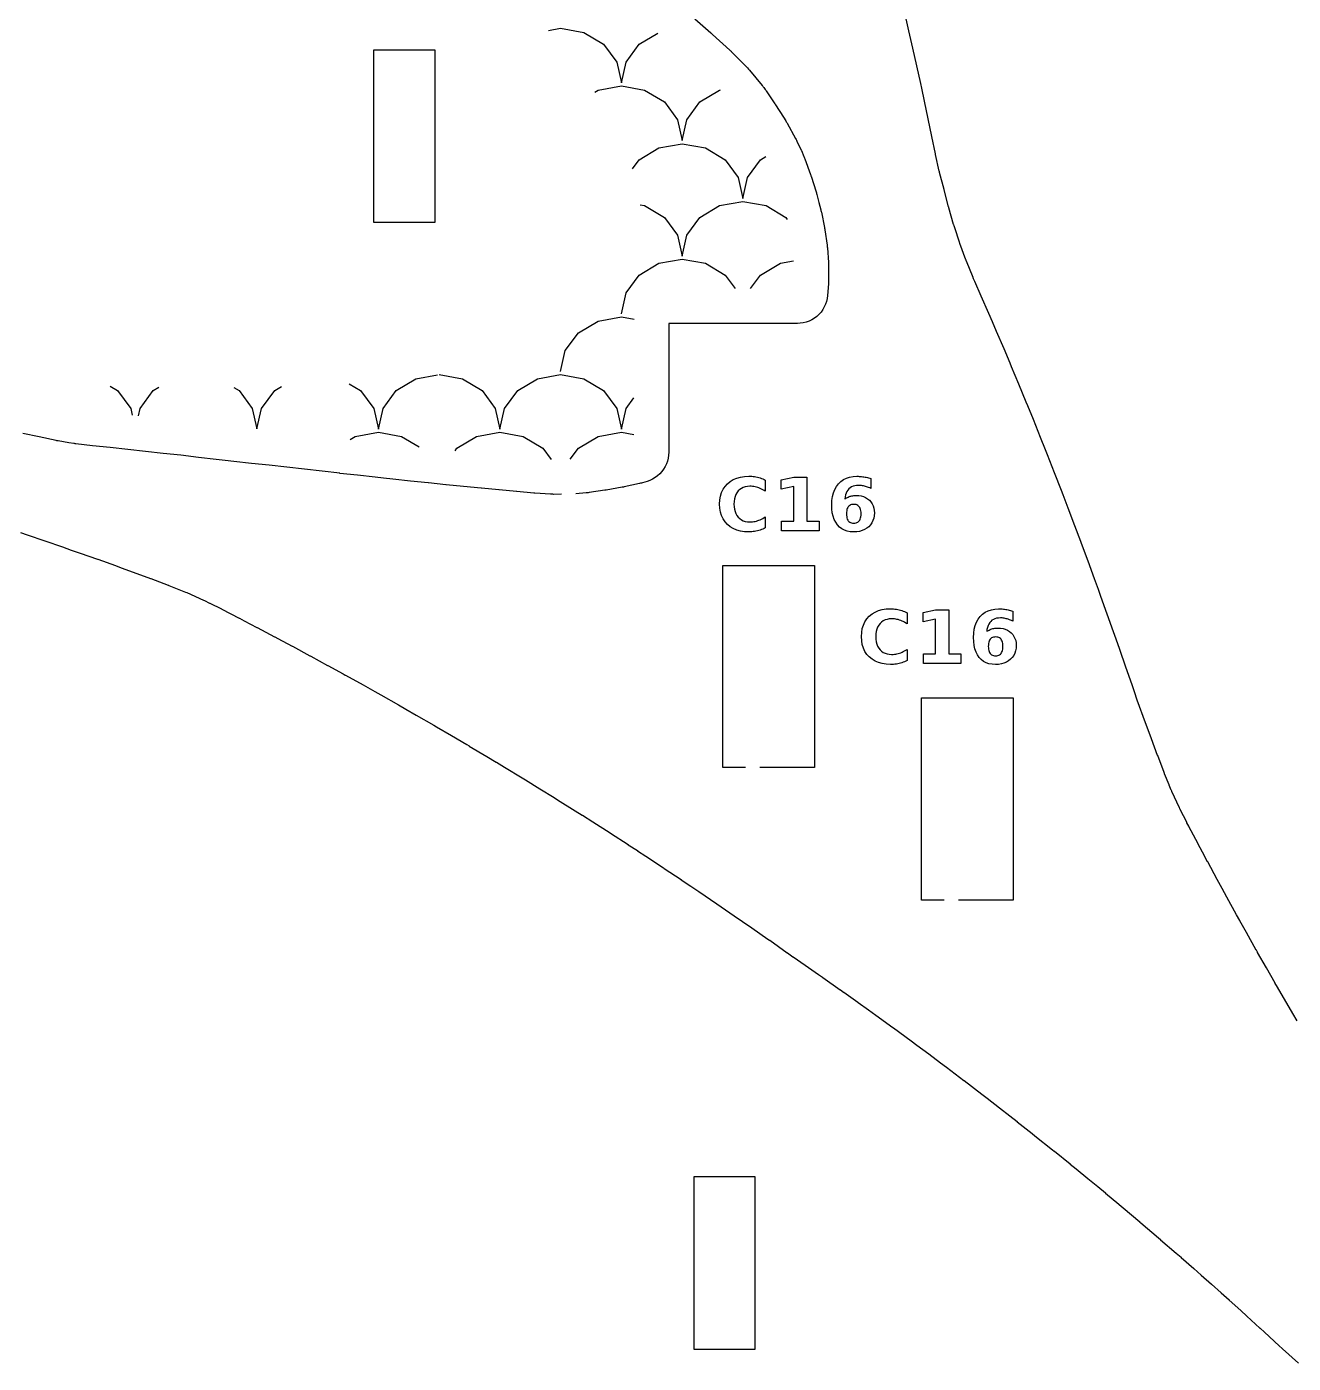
# Model space of a CAD drawing. Header units: millimetres. Extents: x 1 to 293, y 4 to 294.
# Drawn here: x 175.4 to 232.8, y 73.5 to 134 of the extents above; entities that cross this region are included whole.
import ezdxf

# ---------------------------------------------------------------- set-up
doc = ezdxf.new("R2010")
doc.units = ezdxf.units.MM
for name, color, linetype in [('CUT', 1, 'CONTINUOUS'), ('ENGRAVE', 5, 'CONTINUOUS'), ('SCORE', 7, 'CONTINUOUS')]:
    doc.layers.add(name, color=color, linetype=linetype)

msp = doc.modelspace()

# ---------------------------------------------------------------- linework, layer by layer
at = {"layer": 'CUT', "color": 1}
for points in [[(205.6544, 134.3084), (206.3835, 133.6701), (206.3942, 133.6606), (206.4048, 133.6512), (206.4151, 133.6418), (206.4546, 133.6057), (207.2476, 132.8875), (207.2725, 132.8644), (207.295, 132.843), (207.3174, 132.8211), (208.0025, 132.1369), (208.0479, 132.0893), (208.0921, 132.0406), (208.1351, 131.9909), (208.7103, 131.2906), (208.7344, 131.2605), (208.758, 131.23), (208.7811, 131.1992), (208.839, 131.1198), (208.8538, 131.0992), (208.8683, 131.0784), (208.8827, 131.0575), (209.2811, 130.4652), (209.2919, 130.449), (209.3025, 130.4327), (209.313, 130.4163), (209.6671, 129.8553), (209.7718, 129.6915), (209.7938, 129.6557), (209.8153, 129.6197), (209.8362, 129.5833), (210.2178, 128.8941), (210.2393, 128.8537), (210.26, 128.813), (210.2801, 128.772), (210.457, 128.3936), (210.4645, 128.3774), (210.4718, 128.3611), (210.4791, 128.3448), (210.5928, 128.0836), (210.6084, 128.0462), (210.6234, 128.0086), (210.6379, 127.9707), (210.8961, 127.2636), (210.9054, 127.2373), (210.9144, 127.2109), (210.9232, 127.1844), (211.1488, 126.4761), (211.16, 126.439), (211.1707, 126.4018), (211.1808, 126.3643), (211.2737, 126.0012), (211.359, 125.6722), (211.3681, 125.6351), (211.3766, 125.5979), (211.3846, 125.5606), (211.5234, 124.8641), (211.5297, 124.8298), (211.5357, 124.7954), (211.5411, 124.7609), (211.6413, 124.072), (211.6468, 124.0295), (211.6516, 123.987), (211.6557, 123.9443), (211.7087, 123.2859), (211.712, 123.2305), (211.7142, 123.1751), (211.7152, 123.1197), (211.7135, 122.4715), (211.7125, 122.4219), (211.7105, 122.3723), (211.7076, 122.3228), (211.6668, 121.7926), (211.6498, 121.6587), (211.6191, 121.5253), (211.5752, 121.3956), (211.5187, 121.2709), (211.4501, 121.1524), (211.3701, 121.0414), (211.2794, 120.9388), (211.1789, 120.8458), (211.0697, 120.7632), (210.9529, 120.6919), (210.8295, 120.6326), (210.7008, 120.5858), (210.5681, 120.5521), (210.4327, 120.5317), (210.2979, 120.525), (204.475, 120.525), (204.475, 114.692), (204.4684, 114.5585), (204.4484, 114.4243), (204.4153, 114.2928), (204.3694, 114.1652), (204.3112, 114.0428), (204.2412, 113.9267), (204.16, 113.818), (204.0686, 113.7178), (203.9678, 113.6272), (203.8585, 113.5469), (203.7418, 113.4778), (203.6189, 113.4205), (203.4927, 113.3762), (203.2874, 113.3153), (203.2414, 113.3025), (203.1952, 113.2906), (203.1489, 113.2795), (202.4582, 113.1273), (202.429, 113.1212), (202.3998, 113.1154), (202.3704, 113.1099), (201.6356, 112.982), (201.6198, 112.9794), (201.6041, 112.9768), (201.5883, 112.9743), (200.8788, 112.8682), (200.8318, 112.862), (200.7848, 112.8567), (200.7376, 112.8522), (200.2634, 112.8153)], [(232.9298, 88.9618), (232.7371, 89.2876), (232.7354, 89.2905), (232.4607, 89.7576), (232.458, 89.7622), (231.9948, 90.5569), (231.9916, 90.5624), (231.9366, 90.6578), (231.9349, 90.6608), (231.5345, 91.3595), (231.5326, 91.3629), (231.1363, 92.0592), (231.1348, 92.0618), (231.0808, 92.1571), (231.0773, 92.1633), (230.632, 92.9597), (230.6299, 92.9636), (230.3359, 93.4935), (230.3344, 93.4963), (230.1868, 93.7636), (229.7459, 94.5625), (229.7452, 94.5638), (229.5357, 94.9443), (229.5342, 94.9471), (229.3089, 95.3588), (229.3059, 95.3642), (228.8757, 96.1589), (228.8727, 96.1645), (228.7351, 96.4215), (228.7338, 96.4239), (228.4479, 96.9605), (228.4456, 96.9649), (228.026, 97.7597), (228.0231, 97.7652), (227.9382, 97.9278), (227.935, 97.9341), (227.9317, 97.9404), (227.9285, 97.9467), (227.6304, 98.5329), (227.6189, 98.5559), (227.6077, 98.5791), (227.5968, 98.6023), (227.2582, 99.3364), (227.2482, 99.3588), (227.2383, 99.3813), (227.2286, 99.4038), (227.1345, 99.6292), (227.1307, 99.6386), (226.9226, 100.1479), (226.916, 100.1644), (226.9095, 100.1809), (226.9032, 100.1975), (226.6116, 100.9693), (226.6099, 100.9737), (226.3314, 101.7188), (226.3297, 101.7233), (226.3113, 101.7731), (226.0177, 102.5657), (226.0146, 102.5743), (225.7295, 103.3603), (225.726, 103.3701), (225.7226, 103.3799), (225.7191, 103.3897), (225.5297, 103.9385), (225.5291, 103.9403), (225.45, 104.1707), (225.1705, 104.9741), (225.17, 104.9754), (224.8941, 105.7714), (224.7295, 106.2416), (224.6147, 106.5699), (224.3315, 107.3692), (224.0432, 108.1708), (223.9298, 108.4835), (223.7534, 108.9703), (223.4615, 109.7677), (223.1633, 110.5695), (223.13, 110.658), (222.8633, 111.3687), (222.5596, 112.1686), (222.3303, 112.7654), (222.2526, 112.9682), (221.9434, 113.7652), (221.6248, 114.5718), (221.5312, 114.8087), (221.3097, 115.3656), (220.9844, 116.1707), (220.7315, 116.7947), (220.6622, 116.9649), (220.329, 117.7696), (219.9986, 118.5641), (219.9314, 118.7232), (219.6574, 119.3695), (219.3196, 120.1642), (219.1318, 120.5994), (218.9725, 120.9673), (218.6257, 121.7632), (218.3318, 122.4275), (218.2801, 122.5446), (218.2725, 122.562), (218.2651, 122.5795), (218.2578, 122.597), (217.9546, 123.3401), (217.9459, 123.362), (217.9373, 123.384), (217.929, 123.4061), (217.6579, 124.1437), (217.6504, 124.1648), (217.643, 124.186), (217.6358, 124.2073), (217.5306, 124.5263), (217.5287, 124.5319), (217.3941, 124.9461), (217.3874, 124.9675), (217.3809, 124.9888), (217.3745, 125.0102), (217.1577, 125.762), (217.1543, 125.7739), (217.151, 125.7859), (217.1477, 125.7979), (216.9406, 126.5699), (216.9377, 126.581), (216.7387, 127.3489), (216.7329, 127.3719), (216.7274, 127.3949), (216.7221, 127.418), (216.556, 128.1675), (216.5535, 128.1788), (216.5511, 128.1901), (216.5488, 128.2014), (216.3903, 128.9797), (216.2242, 129.7795), (216.0543, 130.5805), (215.9267, 131.1734), (215.8824, 131.3795), (215.7078, 132.177), (215.5279, 132.9788), (215.3459, 133.7755), (215.1571, 134.58)], [(199.6141, 112.7926), (199.2694, 112.7904), (199.2217, 112.7909), (199.174, 112.7923), (199.1264, 112.7946), (198.4161, 112.8408), (198.4016, 112.8418), (198.3871, 112.8429), (198.3725, 112.8441), (197.5933, 112.912), (197.5826, 112.9129), (196.7928, 112.9881), (196.7888, 112.9885), (195.9927, 113.0667), (195.9912, 113.0668), (195.1891, 113.1465), (194.3927, 113.2233), (194.385, 113.2241), (193.5923, 113.3052), (193.5869, 113.3058), (192.792, 113.3904), (192.7877, 113.3908), (191.9914, 113.4782), (191.5583, 113.5256), (191.1884, 113.5664), (190.3919, 113.6521), (190.3881, 113.6525), (189.5917, 113.7405), (189.5873, 113.741), (188.7915, 113.8316), (188.7895, 113.8318), (187.9892, 113.9242), (187.1911, 114.0148), (186.3856, 114.106), (185.5919, 114.192), (185.5889, 114.1924), (184.7917, 114.2806), (184.788, 114.281), (184.3964, 114.3255), (184.3942, 114.3257), (183.9907, 114.3722), (183.1913, 114.4647), (182.3844, 114.558), (181.5883, 114.6456), (180.792, 114.7309), (180.7905, 114.7311), (179.9918, 114.8176), (179.1917, 114.9043), (178.3918, 114.9908), (178.3836, 114.9917), (177.6361, 115.0773), (177.6053, 115.0812), (177.5745, 115.0854), (177.5436, 115.09), (177.3216, 115.126), (177.3154, 115.127), (176.8279, 115.2083), (176.8001, 115.2132), (176.7724, 115.2184), (176.7447, 115.224), (175.977, 115.3855), (175.2295, 115.538)], [(175.1277, 111.0706), (175.4282, 110.9637), (176.2265, 110.6843), (177.0268, 110.4069), (177.4242, 110.2709), (177.8236, 110.134), (177.8251, 110.1335), (178.6142, 109.862), (178.6357, 109.8544), (179.4242, 109.5681), (179.4272, 109.567), (179.6899, 109.4709), (179.6925, 109.4699), (180.2262, 109.2734), (181.0204, 108.9815), (181.032, 108.9771), (181.819, 108.6794), (181.8349, 108.6733), (181.84, 108.6713), (181.8481, 108.6681), (182.6051, 108.3649), (182.6529, 108.3447), (183.4106, 108.0066), (183.4526, 107.987), (183.6919, 107.8701), (183.7036, 107.8643), (184.226, 107.6028), (184.2419, 107.5947), (185.0315, 107.1861), (185.0378, 107.1829), (185.2593, 107.0668), (185.2607, 107.0661), (185.8332, 106.7652), (185.8368, 106.7633), (186.6341, 106.3411), (186.6361, 106.34), (186.7739, 106.2668), (186.776, 106.2656), (187.4333, 105.9147), (187.4376, 105.9124), (188.2341, 105.4833), (188.2372, 105.4817), (188.2654, 105.4664), (188.2671, 105.4655), (189.034, 105.0483), (189.0379, 105.0462), (189.731, 104.6662), (189.7327, 104.6653), (189.8332, 104.61), (189.8395, 104.6065), (190.6344, 104.1636), (190.6388, 104.1611), (191.1641, 103.8659), (191.1659, 103.8649), (191.4357, 103.7127), (191.4381, 103.7113), (192.2355, 103.2594), (192.2386, 103.2577), (192.5754, 103.0657), (192.5773, 103.0646), (193.035, 102.8026), (193.0397, 102.7999), (193.8361, 102.3399), (193.8391, 102.3382), (193.9642, 102.2654), (193.9663, 102.2642), (194.6362, 101.8733), (194.6396, 101.8713), (195.3305, 101.4653), (195.3328, 101.464), (195.4354, 101.4034), (195.4412, 101.4), (196.2365, 100.9251), (196.2406, 100.9227), (196.6689, 100.6649), (196.6711, 100.6636), (197.0371, 100.4424), (197.0407, 100.4402), (197.8379, 99.9549), (197.8403, 99.9535), (197.986, 99.8644), (197.9873, 99.8636), (198.6368, 99.4653), (198.6419, 99.4621), (199.2844, 99.0641), (199.2856, 99.0634), (199.4376, 98.969), (199.4418, 98.9664), (200.2387, 98.4675), (200.2411, 98.466), (200.5617, 98.2643), (200.5644, 98.2626), (201.0388, 97.9626), (201.0416, 97.9608), (201.8226, 97.4642), (201.8255, 97.4623), (201.8375, 97.4546), (201.8436, 97.4507), (202.6388, 96.9361), (202.6429, 96.9334), (203.0564, 96.6637), (203.0591, 96.6618), (203.4399, 96.4121), (203.4425, 96.4104), (204.2396, 95.8849), (204.2432, 95.8825), (204.2739, 95.8621), (205.0389, 95.3532), (205.0445, 95.3495), (205.472, 95.0619), (205.8392, 94.8144), (205.8449, 94.8106), (206.6494, 94.2625), (206.6519, 94.2607), (207.441, 93.7204), (207.4439, 93.7185), (207.8149, 93.463), (207.8186, 93.4604), (208.2415, 93.1671), (208.2441, 93.1653), (208.9661, 92.662), (208.9675, 92.661), (209.0396, 92.6106), (209.0467, 92.6057), (209.8405, 92.0432), (209.8456, 92.0396), (210.1001, 91.8631), (210.1046, 91.86), (210.6459, 91.4814), (211.252, 91.0627), (211.2551, 91.0606), (211.4405, 90.9317), (211.4454, 90.9283), (212.2414, 90.3698), (212.2449, 90.3673), (212.3927, 90.2629), (212.3977, 90.2594), (213.0429, 89.7992), (213.0442, 89.7983), (213.5134, 89.4628), (213.5187, 89.459), (213.8443, 89.2237), (214.6197, 88.6627), (214.6253, 88.6586), (214.6428, 88.6458), (214.6459, 88.6435), (215.4449, 88.0555), (215.7071, 87.8623), (215.7125, 87.8582), (216.2451, 87.4614), (216.7804, 87.0621), (216.7861, 87.0578), (217.0444, 86.863), (217.046, 86.8618), (217.8428, 86.259), (217.848, 86.255), (218.6433, 85.6471), (218.648, 85.6436), (218.8856, 85.4603), (218.8882, 85.4583), (219.4437, 85.0277), (219.4484, 85.024), (219.9137, 84.66), (219.9163, 84.658), (220.2441, 84.4002), (220.2489, 84.3964), (220.9251, 83.8597), (220.9277, 83.8576), (221.0472, 83.7623), (221.846, 83.1262), (221.8475, 83.125), (221.9289, 83.06), (221.9326, 83.057), (222.6449, 82.4841), (222.6494, 82.4804), (222.9218, 82.2593), (222.9246, 82.257), (223.4453, 81.8321), (223.4498, 81.8284), (223.8984, 81.459), (223.9012, 81.4567), (224.2457, 81.1714), (224.2503, 81.1676), (224.8592, 80.6587), (224.8621, 80.6563), (225.0461, 80.5016), (225.0507, 80.4978), (225.8046, 79.8584), (225.8075, 79.8559), (225.848, 79.8213), (225.8493, 79.8202), (226.6492, 79.1362), (226.7402, 79.0586), (226.744, 79.0553), (227.4469, 78.451), (227.4512, 78.4473), (227.6696, 78.2579), (227.6727, 78.2552), (228.2473, 77.7538), (228.2516, 77.7501), (228.5839, 77.4576), (228.5871, 77.4548), (229.0477, 77.0468), (229.0519, 77.0431), (229.4839, 76.6573), (229.4871, 76.6544), (229.8482, 76.3298), (229.8523, 76.326), (230.3697, 75.857), (230.373, 75.854), (230.6495, 75.6016), (230.6517, 75.5996), (231.2428, 75.0577), (231.2484, 75.0526), (231.4524, 74.8634), (232.1072, 74.2597), (232.1178, 74.2499), (232.2447, 74.1304), (232.2569, 74.1192), (232.9923, 73.4632)], [(207.95, 100.425), (206.925, 100.425), (206.925, 109.575), (211.075, 109.575), (211.075, 100.425), (208.6, 100.425)], [(216.95, 94.425), (215.925, 94.425), (215.925, 103.575), (220.075, 103.575), (220.075, 94.425), (217.6, 94.425)]]:
    msp.add_lwpolyline(points, dxfattribs=at)
for points in [[(193.895, 125.105), (193.895, 132.895), (191.105, 132.895), (191.105, 125.105), (193.895, 125.105)], [(208.395, 81.895), (205.605, 81.895), (205.605, 74.105), (208.395, 74.105), (208.395, 81.895)]]:
    msp.add_lwpolyline(points, close=True, dxfattribs=at)
at = {"layer": 'ENGRAVE', "color": 5}
for points in [[(208.7301, 111.2155), (208.6705, 111.1917), (208.6102, 111.1705), (208.549, 111.1516), (208.487, 111.1352), (208.4242, 111.1213), (208.3604, 111.1099), (208.2958, 111.101), (208.2302, 111.0947), (208.1638, 111.0909), (208.0964, 111.0896), (207.9011, 111.099), (207.7197, 111.1273), (207.5524, 111.1745), (207.3991, 111.2404), (207.2598, 111.3253), (207.1345, 111.429), (207.0261, 111.5488), (206.9374, 111.6821), (206.8684, 111.8288), (206.8191, 111.9889), (206.7895, 112.1624), (206.7797, 112.3494), (206.7895, 112.5369), (206.8191, 112.7108), (206.8684, 112.8712), (206.9374, 113.0181), (207.0261, 113.1515), (207.1345, 113.2714), (207.2598, 113.3751), (207.3991, 113.46), (207.5524, 113.5259), (207.7197, 113.5731), (207.9011, 113.6013), (208.0964, 113.6108), (208.1638, 113.6095), (208.2302, 113.6057), (208.2958, 113.5994), (208.3604, 113.5905), (208.4242, 113.5791), (208.487, 113.5652), (208.549, 113.5488), (208.6102, 113.5299), (208.6705, 113.5086), (208.7301, 113.4849), (208.7888, 113.4587), (208.8467, 113.4301), (208.8467, 112.9272), (208.7888, 112.965), (208.7312, 112.9993), (208.6738, 113.0301), (208.6167, 113.0574), (208.5599, 113.0811), (208.5033, 113.1013), (208.4464, 113.1182), (208.3885, 113.1321), (208.3296, 113.1428), (208.2697, 113.1505), (208.2088, 113.1551), (208.1469, 113.1567), (208.0391, 113.1507), (207.9393, 113.1328), (207.8474, 113.103), (207.7635, 113.0612), (207.6875, 113.0075), (207.6195, 112.9418), (207.5608, 112.8657), (207.5128, 112.7805), (207.4755, 112.6863), (207.4488, 112.583), (207.4328, 112.4707), (207.4275, 112.3494), (207.4328, 112.2285), (207.4488, 112.1166), (207.4755, 112.0137), (207.5128, 111.9197), (207.5608, 111.8347), (207.6195, 111.7586), (207.6875, 111.6929), (207.7635, 111.6392), (207.8474, 111.5974), (207.9393, 111.5676), (208.0391, 111.5497), (208.1469, 111.5437), (208.2088, 111.5453), (208.2697, 111.5499), (208.3296, 111.5576), (208.3885, 111.5683), (208.4464, 111.5821), (208.5033, 111.5991), (208.5599, 111.6193), (208.6167, 111.643), (208.6738, 111.6703), (208.7312, 111.7011), (208.7888, 111.7354), (208.8467, 111.7732), (208.8467, 111.2703), (208.7888, 111.2417), (208.7301, 111.2155)], [(210.1373, 113.1404), (209.5693, 113.0232), (209.5693, 113.4496), (210.134, 113.5668), (210.7297, 113.5668), (210.7297, 111.5698), (211.2831, 111.5698), (211.2831, 111.1368), (209.5839, 111.1368), (209.5839, 111.5698), (210.1373, 111.5698), (210.1373, 113.1404)], [(213.5757, 113.0775), (213.5257, 113.0987), (213.4766, 113.1178), (213.4285, 113.1348), (213.3815, 113.1496), (213.3354, 113.1624), (213.29, 113.1731), (213.245, 113.1818), (213.2003, 113.1886), (213.156, 113.1935), (213.1121, 113.1964), (213.0685, 113.1974), (212.9786, 113.193), (212.8956, 113.1801), (212.8195, 113.1585), (212.7502, 113.1283), (212.6878, 113.0894), (212.6323, 113.0419), (212.5838, 112.9859), (212.5426, 112.9216), (212.5086, 112.8489), (212.4818, 112.7678), (212.4623, 112.6783), (212.45, 112.5805), (212.4863, 112.606), (212.5236, 112.6292), (212.5619, 112.6503), (212.6012, 112.6691), (212.6415, 112.6857), (212.6827, 112.7001), (212.7251, 112.7123), (212.7688, 112.7223), (212.8138, 112.73), (212.86, 112.7356), (212.9074, 112.7389), (212.9562, 112.74), (213.0764, 112.7339), (213.1887, 112.7158), (213.2929, 112.6855), (213.3891, 112.6431), (213.4774, 112.5886), (213.5576, 112.5219), (213.6275, 112.4455), (213.6846, 112.3615), (213.7291, 112.27), (213.7608, 112.1711), (213.7799, 112.0646), (213.7863, 111.9506), (213.7792, 111.8247), (213.7579, 111.7075), (213.7224, 111.5989), (213.6727, 111.4989), (213.6088, 111.4075), (213.5307, 111.3248), (213.4407, 111.2529), (213.341, 111.1941), (213.2317, 111.1484), (213.1126, 111.1157), (212.9839, 111.0962), (212.8455, 111.0896), (212.6936, 111.0985), (212.5535, 111.1252), (212.4254, 111.1696), (212.3091, 111.2318), (212.2047, 111.3117), (212.1123, 111.4094), (212.0329, 111.5235), (211.968, 111.6524), (211.9176, 111.7962), (211.8815, 111.9549), (211.8599, 112.1284), (211.8527, 112.3168), (211.8611, 112.5104), (211.8864, 112.6896), (211.9285, 112.8546), (211.9876, 113.0051), (212.0635, 113.1414), (212.1562, 113.2633), (212.2637, 113.3685), (212.3836, 113.4545), (212.5161, 113.5215), (212.6611, 113.5693), (212.8187, 113.598), (212.9887, 113.6075), (213.0443, 113.6068), (213.0994, 113.6046), (213.1539, 113.601), (213.2079, 113.5959), (213.2614, 113.5894), (213.3143, 113.5815), (213.3668, 113.5721), (213.4191, 113.5612), (213.4713, 113.5489), (213.5233, 113.5352), (213.5751, 113.52), (213.6268, 113.5034), (213.6268, 113.0541), (213.5757, 113.0775)], [(212.7516, 112.3245), (212.7082, 112.3097), (212.6694, 112.289), (212.6351, 112.2623), (212.6054, 112.2298), (212.5803, 112.1913), (212.5598, 112.1468), (212.5438, 112.0965), (212.5324, 112.0402), (212.5255, 111.978), (212.5232, 111.9099), (212.5255, 111.8418), (212.5324, 111.7796), (212.5438, 111.7234), (212.5598, 111.673), (212.5803, 111.6286), (212.6054, 111.5901), (212.6351, 111.5575), (212.6694, 111.5309), (212.7082, 111.5101), (212.7516, 111.4953), (212.7995, 111.4865), (212.852, 111.4835), (212.905, 111.4865), (212.9534, 111.4953), (212.9971, 111.5101), (213.0361, 111.5309), (213.0705, 111.5575), (213.1002, 111.5901), (213.1253, 111.6286), (213.1459, 111.673), (213.1619, 111.7234), (213.1733, 111.7796), (213.1801, 111.8418), (213.1824, 111.9099), (213.1801, 111.978), (213.1733, 112.0402), (213.1619, 112.0965), (213.1459, 112.1468), (213.1253, 112.1913), (213.1002, 112.2298), (213.0705, 112.2623), (213.0361, 112.289), (212.9971, 112.3097), (212.9534, 112.3245), (212.905, 112.3334), (212.852, 112.3364), (212.7995, 112.3334), (212.7516, 112.3245)], [(215.1511, 105.2155), (215.0916, 105.1917), (215.0312, 105.1705), (214.9701, 105.1516), (214.9081, 105.1352), (214.8452, 105.1213), (214.7815, 105.1099), (214.7168, 105.101), (214.6513, 105.0947), (214.5848, 105.0909), (214.5175, 105.0896), (214.3221, 105.099), (214.1408, 105.1273), (213.9734, 105.1745), (213.8201, 105.2404), (213.6808, 105.3253), (213.5555, 105.429), (213.4471, 105.5488), (213.3584, 105.6821), (213.2894, 105.8288), (213.2401, 105.9889), (213.2106, 106.1624), (213.2007, 106.3494), (213.2106, 106.5369), (213.2401, 106.7108), (213.2894, 106.8712), (213.3584, 107.0181), (213.4471, 107.1515), (213.5555, 107.2714), (213.6808, 107.3751), (213.8201, 107.46), (213.9734, 107.5259), (214.1408, 107.5731), (214.3221, 107.6013), (214.5175, 107.6108), (214.5848, 107.6095), (214.6513, 107.6057), (214.7168, 107.5994), (214.7815, 107.5905), (214.8452, 107.5791), (214.9081, 107.5652), (214.9701, 107.5488), (215.0312, 107.5299), (215.0916, 107.5086), (215.1511, 107.4849), (215.2099, 107.4587), (215.2678, 107.4301), (215.2678, 106.9272), (215.2099, 106.965), (215.1522, 106.9993), (215.0948, 107.0301), (215.0377, 107.0574), (214.9809, 107.0811), (214.9244, 107.1013), (214.8674, 107.1182), (214.8095, 107.1321), (214.7506, 107.1428), (214.6907, 107.1505), (214.6298, 107.1551), (214.5679, 107.1567), (214.4601, 107.1507), (214.3603, 107.1328), (214.2684, 107.103), (214.1845, 107.0612), (214.1086, 107.0075), (214.0406, 106.9418), (213.9819, 106.8657), (213.9339, 106.7805), (213.8965, 106.6863), (213.8698, 106.583), (213.8538, 106.4707), (213.8485, 106.3494), (213.8538, 106.2285), (213.8698, 106.1166), (213.8965, 106.0137), (213.9339, 105.9197), (213.9819, 105.8347), (214.0406, 105.7586), (214.1086, 105.6929), (214.1845, 105.6392), (214.2684, 105.5974), (214.3603, 105.5676), (214.4601, 105.5497), (214.5679, 105.5437), (214.6298, 105.5453), (214.6907, 105.5499), (214.7506, 105.5576), (214.8095, 105.5683), (214.8674, 105.5821), (214.9244, 105.5991), (214.9809, 105.6193), (215.0377, 105.643), (215.0948, 105.6703), (215.1522, 105.7011), (215.2099, 105.7354), (215.2678, 105.7732), (215.2678, 105.2703), (215.2099, 105.2417), (215.1511, 105.2155)], [(216.5583, 107.1404), (215.9903, 107.0232), (215.9903, 107.4496), (216.5551, 107.5668), (217.1508, 107.5668), (217.1508, 105.5698), (217.7042, 105.5698), (217.7042, 105.1368), (216.005, 105.1368), (216.005, 105.5698), (216.5583, 105.5698), (216.5583, 107.1404)], [(219.9967, 107.0775), (219.9467, 107.0987), (219.8976, 107.1178), (219.8496, 107.1348), (219.8025, 107.1496), (219.7565, 107.1624), (219.7111, 107.1731), (219.666, 107.1818), (219.6214, 107.1886), (219.5771, 107.1935), (219.5331, 107.1964), (219.4895, 107.1974), (219.3996, 107.193), (219.3166, 107.1801), (219.2405, 107.1585), (219.1712, 107.1283), (219.1088, 107.0894), (219.0533, 107.0419), (219.0049, 106.9859), (218.9636, 106.9216), (218.9296, 106.8489), (218.9029, 106.7678), (218.8833, 106.6783), (218.871, 106.5805), (218.9073, 106.606), (218.9446, 106.6292), (218.9829, 106.6503), (219.0222, 106.6691), (219.0625, 106.6857), (219.1038, 106.7001), (219.1462, 106.7123), (219.1899, 106.7223), (219.2348, 106.73), (219.281, 106.7356), (219.3285, 106.7389), (219.3772, 106.74), (219.4975, 106.7339), (219.6097, 106.7158), (219.7139, 106.6855), (219.8102, 106.6431), (219.8984, 106.5886), (219.9786, 106.5219), (220.0485, 106.4455), (220.1057, 106.3615), (220.1501, 106.27), (220.1819, 106.1711), (220.2009, 106.0646), (220.2073, 105.9506), (220.2002, 105.8247), (220.1789, 105.7075), (220.1434, 105.5989), (220.0937, 105.4989), (220.0298, 105.4075), (219.9518, 105.3248), (219.8617, 105.2529), (219.7621, 105.1941), (219.6527, 105.1484), (219.5337, 105.1157), (219.4049, 105.0962), (219.2665, 105.0896), (219.1146, 105.0985), (218.9746, 105.1252), (218.8464, 105.1696), (218.7302, 105.2318), (218.6258, 105.3117), (218.5333, 105.4094), (218.454, 105.5235), (218.3891, 105.6524), (218.3386, 105.7962), (218.3025, 105.9549), (218.2809, 106.1284), (218.2737, 106.3168), (218.2821, 106.5104), (218.3074, 106.6896), (218.3496, 106.8546), (218.4086, 107.0051), (218.4845, 107.1414), (218.5773, 107.2633), (218.6847, 107.3685), (218.8047, 107.4545), (218.9372, 107.5215), (219.0822, 107.5693), (219.2397, 107.598), (219.4098, 107.6075), (219.4654, 107.6068), (219.5204, 107.6046), (219.575, 107.601), (219.629, 107.5959), (219.6824, 107.5894), (219.7353, 107.5815), (219.7878, 107.5721), (219.8402, 107.5612), (219.8924, 107.5489), (219.9443, 107.5352), (219.9962, 107.52), (220.0478, 107.5034), (220.0478, 107.0541), (219.9967, 107.0775)], [(219.1726, 106.3245), (219.1292, 106.3097), (219.0904, 106.289), (219.0562, 106.2623), (219.0265, 106.2298), (219.0014, 106.1913), (218.9808, 106.1468), (218.9648, 106.0965), (218.9534, 106.0402), (218.9466, 105.978), (218.9443, 105.9099), (218.9466, 105.8418), (218.9534, 105.7796), (218.9648, 105.7234), (218.9808, 105.673), (219.0014, 105.6286), (219.0265, 105.5901), (219.0562, 105.5575), (219.0904, 105.5309), (219.1292, 105.5101), (219.1726, 105.4953), (219.2205, 105.4865), (219.2731, 105.4835), (219.3261, 105.4865), (219.3744, 105.4953), (219.4181, 105.5101), (219.4572, 105.5309), (219.4915, 105.5575), (219.5213, 105.5901), (219.5464, 105.6286), (219.5669, 105.673), (219.5829, 105.7234), (219.5943, 105.7796), (219.6012, 105.8418), (219.6035, 105.9099), (219.6012, 105.978), (219.5943, 106.0402), (219.5829, 106.0965), (219.5669, 106.1468), (219.5464, 106.1913), (219.5213, 106.2298), (219.4915, 106.2623), (219.4572, 106.289), (219.4181, 106.3097), (219.3744, 106.3245), (219.3261, 106.3334), (219.2731, 106.3364), (219.2205, 106.3334), (219.1726, 106.3245)]]:
    msp.add_lwpolyline(points, close=True, dxfattribs=at)
at = {"layer": 'SCORE', "color": 7}
for points in [[(199.0352, 133.7871), (199.5819, 133.885), (200.6343, 133.6966), (201.5265, 133.1601), (202.1226, 132.3571), (202.3319, 131.41)], [(202.3319, 131.41), (202.5413, 132.3571), (203.1374, 133.1601), (203.982, 133.668)], [(201.1356, 130.9975), (201.2796, 131.0841), (202.3319, 131.2725), (203.3843, 131.0841), (204.2765, 130.5476), (204.8726, 129.7446), (205.0819, 128.7975)], [(205.0819, 128.7975), (205.2913, 129.7446), (205.8874, 130.5476), (206.7796, 131.0841), (206.8205, 131.0914)], [(202.831, 127.5224), (203.1374, 127.9351), (204.0296, 128.4716), (205.0819, 128.66), (206.1343, 128.4716), (207.0265, 127.9351), (207.6226, 127.1321), (207.8319, 126.185)], [(207.8319, 126.185), (208.0413, 127.1321), (208.6374, 127.9351), (208.8679, 128.0737)], [(203.1888, 125.8941), (203.3843, 125.8591), (204.2765, 125.3226), (204.8726, 124.5196), (205.0819, 123.5725)], [(205.0819, 123.5725), (205.2913, 124.5196), (205.8874, 125.3226), (206.7796, 125.8591), (207.8319, 126.0475), (208.8843, 125.8591), (209.7765, 125.3226), (209.8442, 125.2313)], [(202.3319, 120.96), (202.5413, 121.9071), (203.1374, 122.7101), (204.0296, 123.2466), (205.0819, 123.435), (206.1343, 123.2466), (207.0265, 122.7101), (207.4794, 122.1)], [(208.1844, 122.1), (208.6374, 122.7101), (209.5296, 123.2466), (210.1232, 123.3529)], [(199.5819, 118.3475), (199.7913, 119.2946), (200.3874, 120.0976), (201.2796, 120.6341), (202.3319, 120.8225), (202.9072, 120.7195)], [(191.3319, 115.735), (191.5413, 116.6821), (192.1374, 117.4851), (193.0296, 118.0216), (194.0087, 118.1969)], [(194.0884, 118.2088), (195.1343, 118.0216), (196.0265, 117.4851), (196.6226, 116.6821), (196.8319, 115.735)], [(196.8319, 115.735), (197.0413, 116.6821), (197.6374, 117.4851), (198.5296, 118.0216), (199.5819, 118.21), (200.6343, 118.0216), (201.5265, 117.4851), (202.1226, 116.6821), (202.3319, 115.735)], [(179.1918, 117.6863), (179.5265, 117.4851), (180.1226, 116.6821), (180.1893, 116.3804)], [(180.4679, 116.3502), (180.5413, 116.6821), (181.1374, 117.4851), (181.398, 117.6418)], [(184.7865, 117.6294), (185.0265, 117.4851), (185.6226, 116.6821), (185.8285, 115.7506)], [(185.8352, 115.7499), (186.0413, 116.6821), (186.6374, 117.4851), (186.9439, 117.6694)], [(190.0051, 117.7986), (190.5265, 117.4851), (191.1226, 116.6821), (191.3319, 115.735)], [(202.3319, 115.735), (202.5413, 116.6821), (202.9, 117.1653)], [(190.0548, 115.2739), (190.2796, 115.4091), (191.3319, 115.5975), (192.3843, 115.4091), (193.1752, 114.9335)], [(194.808, 114.7656), (194.8874, 114.8726), (195.7796, 115.4091), (196.8319, 115.5975), (197.8843, 115.4091), (198.7765, 114.8726), (199.1485, 114.3715)], [(200.0187, 114.376), (200.3874, 114.8726), (201.2796, 115.4091), (202.3319, 115.5975), (202.9, 115.4958)]]:
    msp.add_lwpolyline(points, dxfattribs=at)

doc.saveas('drawing.dxf')
